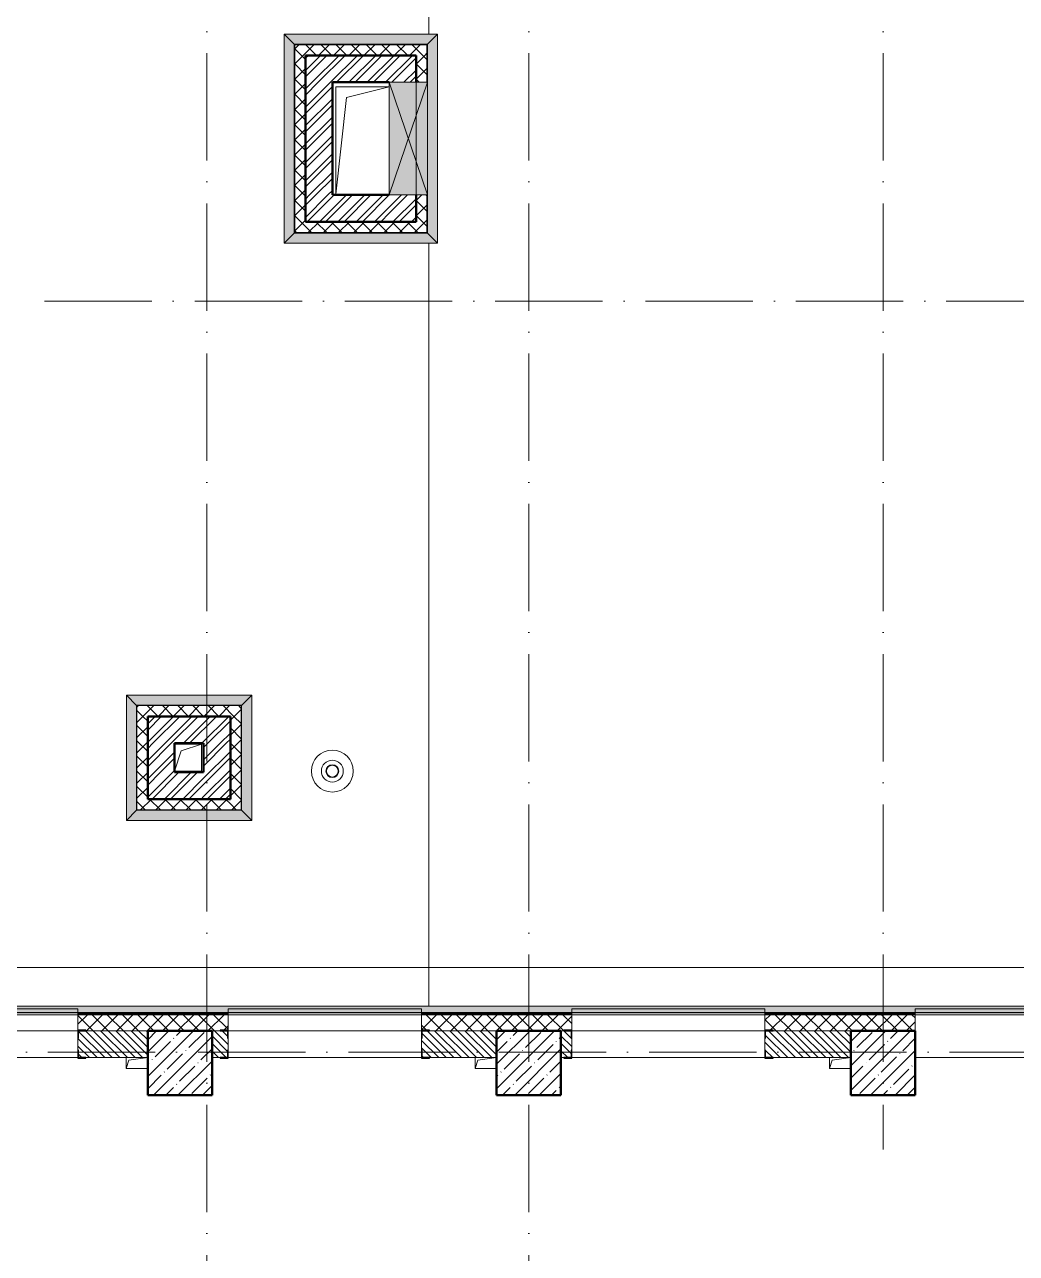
# Model space of a CAD drawing. Header units: millimetres. Extents: x -537608 to 253996, y -217170 to 186033.
# Drawn here: x -150395 to -141155, y 20330 to 31782 of the extents above; entities that cross this region are included whole.
import ezdxf

# ---------------------------------------------------------------- set-up
doc = ezdxf.new("R2010")
doc.units = ezdxf.units.MM
doc.linetypes.add('50_200_ШТРИХ_1Т_ш5_п1_п1_', pattern=[1400, 1000, -200, 0, -200])
for name, color, linetype, lineweight in [('A-DETL-GENF-OTLN', 7, 'Continuous', 9), ('A-FLOR-____-OTLN', 7, 'Continuous', 9), ('A-GENM-____-MCUT', 7, 'Continuous', 25), ('A-GENM-____-OTLN', 7, 'Continuous', 9), ('A-GENM-____-OTLN-1', 7, 'Continuous', 25), ('A-GLAZ-____-OTLN', 7, 'Continuous', 9), ('A-ROOF-____-OTLN', 7, 'Continuous', 9), ('A-WALL-____-MCUT', 7, 'Continuous', 13), ('A-WALL-____-MCUT-1', 7, 'Continuous', 9), ('A-WALL-____-MCUT-2', 7, 'Continuous', 50), ('A-WALL-____-OTLN', 7, 'Continuous', 9), ('A-WALL-____-PATT-1', 7, 'Continuous', 9), ('A-WALL-FNSH-MCUT-1', 7, 'Continuous', 9), ('S-COLS-____-MCUT', 7, 'Continuous', 50), ('S-COLS-____-OTLN', 7, 'Continuous', 9), ('S-GRID-____-OTLN-1', 7, '50_200_ШТРИХ_1Т_ш5_п1_п1_', 9)]:
    doc.layers.add(name, color=color, linetype=linetype, lineweight=lineweight)
doc.layers.add('A-GLAZ-____-OTLN-1', color=7, linetype='Continuous', lineweight=9, true_color=0xc0c0c0)
doc.layers.add('G-____-____-SYMB-1', color=9, linetype='Continuous', lineweight=9, true_color=0x808080)
pattern_1 = [(45, (-184647.67, -45376.49), (-70.71068, 70.71068), []), (135, (-184647.67, -45376.49), (-70.71068, -70.71068), [])]
pattern_2 = [(135, (-184647.673, -45376.493), (-35.35534, -35.35534), [])]
pattern_3 = [(45, (-184647.67, -45376.49), (-85.53659, 85.53659), []), (45, (-184590.65, -45376.49), (-85.53659, 85.53659), [])]

# ---------------------------------------------------------------- blocks, each defined once
blk = doc.blocks.new('BSC_Колонна _Прямоугольная - 600х600-V73-АР1_План отверстий 2 этажа в осях 1-64_Ю-ЯЯ')
at = {"layer": 'S-COLS-____-OTLN'}
h = blk.add_hatch(dxfattribs=at)
h.set_pattern_fill('FP_85', color=256, style=0, pattern_type=2)
h.set_pattern_definition([(45, (-35700, -67481.04), (-114.04925, 114.04925), []), (45, (-35585.95, -67481.04), (-114.04925, 114.04925), [201.613, -40.323, 3.353, -36.97])])
h.paths.add_polyline_path([(-300, -300), (300, -300), (300, 300), (-300, 300)], flags=0)
at = {"layer": 'S-COLS-____-MCUT'}
for p, q in [((300, 300), (-300, 300)), ((-300, 300), (-300, -300)), ((300, -300), (300, 300)), ((-300, -300), (300, -300))]:
    blk.add_line(p, q, dxfattribs=at)
blk = doc.blocks.new('BSC_Колонна _Прямоугольная - 600х600-V77-АР1_План отверстий 2 этажа в осях 1-64_Ю-ЯЯ')
at = {"layer": 'S-COLS-____-OTLN'}
h = blk.add_hatch(dxfattribs=at)
h.set_pattern_fill('FP_89', color=256, style=0, pattern_type=2)
h.set_pattern_definition([(45, (-38950, -67481.04), (-114.04925, 114.04925), []), (45, (-38835.95, -67481.04), (-114.04925, 114.04925), [201.613, -40.323, 3.353, -36.97])])
h.paths.add_polyline_path([(-300, -300), (300, -300), (300, 300), (-300, 300), (-300, 237)], flags=0)
at = {"layer": 'S-COLS-____-MCUT'}
for p, q in [((300, 300), (-300, 300)), ((-300, 300), (-300, -300)), ((300, -300), (300, 300)), ((-300, -300), (300, -300))]:
    blk.add_line(p, q, dxfattribs=at)
blk = doc.blocks.new('BSC_Колонна _Прямоугольная - 600х600-V85-АР1_План отверстий 2 этажа в осях 1-64_Ю-ЯЯ')
at = {"layer": 'S-COLS-____-OTLN'}
h = blk.add_hatch(dxfattribs=at)
h.set_pattern_fill('FP_98', color=256, style=0, pattern_type=2)
h.set_pattern_definition([(45, (-42250, -67481.04), (-114.04925, 114.04925), []), (45, (-42135.95, -67481.04), (-114.04925, 114.04925), [201.613, -40.323, 3.353, -36.97])])
h.paths.add_polyline_path([(-300, -300), (300, -300), (300, 300), (-300, 300)], flags=0)
at = {"layer": 'S-COLS-____-MCUT'}
for p, q in [((300, 300), (-300, 300)), ((-300, 300), (-300, -300)), ((300, -300), (300, 300)), ((-300, -300), (300, -300))]:
    blk.add_line(p, q, dxfattribs=at)
blk = doc.blocks.new('Фахверк_СКБ_Уголок - 250_1500-27508739-АР1_План отверстий 2 этажа в осях 1-64_Ю-ЯЯ')
at = {"layer": 'A-GENM-____-MCUT'}
for p, q in [((125, 181), (50, 181)), ((50, 181), (50, 175)), ((50, 175), (119, 175)), ((119, 175), (119, 106)), ((125, 106), (125, 181)), ((119, 106), (125, 106)), ((119, -75), (50, -75)), ((50, -75), (50, -81)), ((50, -81), (125, -81)), ((125, -6), (119, -6)), ((119, -6), (119, -75)), ((125, -81), (125, -6))]:
    blk.add_line(p, q, dxfattribs=at)
blk = doc.blocks.new('Фахверк_СКБ_Уголок - 250_1500_1-27508816-АР1_План отверстий 2 этажа в осях 1-64_Ю-ЯЯ')
at = {"layer": 'A-GENM-____-MCUT'}
for p, q in [((200, 181), (125, 181)), ((125, 181), (125, 106)), ((131, 106), (131, 175)), ((131, 175), (200, 175)), ((200, 175), (200, 181)), ((125, 106), (131, 106)), ((131, -6), (125, -6)), ((125, -6), (125, -81)), ((125, -81), (200, -81)), ((131, -75), (131, -6)), ((200, -75), (131, -75)), ((200, -81), (200, -75))]:
    blk.add_line(p, q, dxfattribs=at)
blk = doc.blocks.new('Отлив_СКБ - Отлив витража_СФТК-31884011-АР1_План отверстий 2 этажа в осях 1-64_Ю-ЯЯ')
at = {"layer": 'A-GLAZ-____-OTLN-1'}
for points in [[(1800, 2), (1800, 37), (0, 37), (0, 2), (1715, 2)], [(1715, 0), (1800, 0), (1800, 2), (0, 2), (0, 0)]]:
    blk.add_hatch(color=256, dxfattribs=at).paths.add_polyline_path(points, flags=0)
at = {"layer": 'A-GLAZ-____-OTLN'}
for p, q in [((0, 3), (0, 37)), ((1800, 37), (0, 37)), ((0, 2), (1800, 2)), ((1800, 37), (1800, 3)), ((1800, 0), (0, 0))]:
    blk.add_line(p, q, dxfattribs=at)
blk = doc.blocks.new('Кровельный аэратор - 143_Кровельный аэратор-15605992-АР1_План отверстий 2 этажа в осях 1-64_Ю-ЯЯ')
at = {"layer": 'A-GENM-____-OTLN'}
for radius, start, end in [(195, 360, 180), (195, 180, 360), (102, 360, 180), (102, 180, 360), (60, 360, 180), (60, 180, 360), (55, 360, 180), (55, 180, 360)]:
    blk.add_arc((0, 0), radius, start, end, dxfattribs=at)
blk = doc.blocks.new('AR_Отверстие прямоугольное _в плите_ - AR_Отверстие прямоугольное _в плите_-V173-АР1_План отверстий 2 этажа в осях 1-64_Ю-ЯЯ')
at = {"layer": 'A-GENM-____-OTLN'}
for p, q in [((-100, 50), (-100, -50)), ((-100, -50), (-75, 25)), ((-75, 25), (100, 50)), ((-100, -50), (100, -50))]:
    blk.add_line(p, q, dxfattribs=at)
blk = doc.blocks.new('AR_Отверстие прямоугольное _в плите_ - AR_Отверстие прямоугольное _в плите_-30458064-АР1_План отверстий 2 этажа в осях 1-64_Ю-ЯЯ')
at = {"layer": 'A-GENM-____-OTLN'}
for p, q in [((125, 125), (-125, 125)), ((-63, 63), (125, 125)), ((125, -125), (125, 125)), ((-125, -125), (-63, 63)), ((-125, -125), (125, -125))]:
    blk.add_line(p, q, dxfattribs=at)
blk = doc.blocks.new('AR_Отверстие прямоугольное _в плите_ - AR_Отверстие прямоугольное _в плите_-30552728-АР1_План отверстий 2 этажа в осях 1-64_Ю-ЯЯ')
at = {"layer": 'A-GENM-____-OTLN'}
for p, q in [((249, 500), (-250, 500)), ((-250, 500), (-250, -500)), ((-150, 400), (249, 500)), ((-250, -500), (-150, 400)), ((-250, -500), (249, -500))]:
    blk.add_line(p, q, dxfattribs=at)
blk = doc.blocks.new('AR_Отверстие прямоугольное _в стене__БезПР - AR_Отверстие прямоугольное _в стене__БезПР-31948034-АР1_План отверстий 2 этажа в осях 1-64_Ю-ЯЯ')
at = {"layer": 'A-GLAZ-____-OTLN'}
blk.add_hatch(color=256, dxfattribs=at).paths.add_polyline_path([(525, 230), (-525, 230), (-525, -125), (525, -125), (525, 211)], flags=0)
at = {"layer": 'A-DETL-GENF-OTLN'}
for p, q in [((-525, -125), (-525, 230)), ((-525, 230), (525, 230)), ((525, 230), (-525, -125)), ((-525, 230), (525, -125)), ((525, 230), (-525, 230)), ((-525, 230), (-525, -125)), ((525, 230), (525, -125)), ((525, -125), (525, 230)), ((525, -125), (-525, -125)), ((-525, -125), (525, -125))]:
    blk.add_line(p, q, dxfattribs=at)
at = {"layer": 'A-GLAZ-____-OTLN'}
blk.add_line((525, 125), (-525, 125), dxfattribs=at)
blk = doc.blocks.new('Отлив_СКБ1 - Отлив_Шахты-32497870-АР1_План отверстий 2 этажа в осях 1-64_Ю-ЯЯ')
at = {"layer": 'A-GLAZ-____-OTLN-1'}
blk.add_hatch(color=256, dxfattribs=at).paths.add_polyline_path([(969, -199), (873, -103), (873, -105), (-103, -105), (-103, -103), (-199, -199), (875, -199)], flags=0)
at = {"layer": 'A-GLAZ-____-OTLN'}
for p, q in [((-199, -199), (-103, -103)), ((873, -103), (969, -199)), ((-199, -199), (969, -199))]:
    blk.add_line(p, q, dxfattribs=at)
blk = doc.blocks.new('Отлив_СКБ1 - Отлив_Шахты-30185863-АР1_План отверстий 2 этажа в осях 1-64_Ю-ЯЯ')
at = {"layer": 'A-GLAZ-____-OTLN-1'}
blk.add_hatch(color=256, dxfattribs=at).paths.add_polyline_path([(1229, -199), (1133, -103), (1133, -105), (-103, -105), (-103, -103), (-199, -199), (1135, -199)], flags=0)
at = {"layer": 'A-GLAZ-____-OTLN'}
for p, q in [((-199, -199), (-103, -103)), ((1133, -103), (1229, -199)), ((-199, -199), (1229, -199))]:
    blk.add_line(p, q, dxfattribs=at)
blk = doc.blocks.new('Отлив_СКБ1 - Отлив_Шахты-32493152-АР1_План отверстий 2 этажа в осях 1-64_Ю-ЯЯ')
at = {"layer": 'A-GLAZ-____-OTLN-1'}
blk.add_hatch(color=256, dxfattribs=at).paths.add_polyline_path([(-199, -199), (1749, -199), (1653, -103), (1653, -105), (-103, -105), (-103, -103), (-105, -105)], flags=0)
at = {"layer": 'A-GLAZ-____-OTLN'}
for p, q in [((-199, -199), (-103, -103)), ((1653, -103), (1749, -199)), ((-199, -199), (1749, -199))]:
    blk.add_line(p, q, dxfattribs=at)
blk = doc.blocks.new('Отлив_СКБ1 - Отлив_Фасады на кровле-32719942-АР1_План отверстий 2 этажа в осях 1-64_Ю-ЯЯ')
at = {"layer": 'A-GLAZ-____-OTLN-1'}
blk.add_hatch(color=256, dxfattribs=at).paths.add_polyline_path([(18850, 170), (18850, 204), (20650, 204), (20650, 170), (21320, 170), (21320, 228), (228, 228), (170, 170), (2850, 170), (2850, 204), (4650, 204), (4650, 170), (6050, 170), (6050, 204), (7850, 204), (7850, 170), (9250, 170), (9250, 204), (11050, 204), (11050, 170), (12450, 170), (12450, 204), (14250, 204), (14250, 170), (15650, 170), (15650, 204), (17450, 204), (17450, 170), (18705, 170)], flags=0)
at = {"layer": 'A-GLAZ-____-OTLN'}
blk.add_line((21320, 228), (228, 228), dxfattribs=at)

msp = doc.modelspace()

# ---------------------------------------------------------------- hatches: boundary and pattern name
at = {"layer": 'A-WALL-____-PATT-1'}
h = msp.add_hatch(dxfattribs=at)
h.set_pattern_fill('FP_1', color=256, style=0, pattern_type=2)
h.set_pattern_definition(pattern_1)
h.paths.add_polyline_path([(-147545.3396, 31494.5485), (-146647.6725, 31494.5485), (-146647.6725, 31594.5485), (-147877.6725, 31594.5485), (-147877.6725, 31494.5485), (-147777.6725, 31494.5485)], flags=0)
h = msp.add_hatch(dxfattribs=at)
h.set_pattern_fill('FP_1', color=256, style=0, pattern_type=2)
h.set_pattern_definition(pattern_1)
h.paths.add_polyline_path([(-147877.6725, 29944.5485), (-147777.6725, 29944.5485), (-147777.6725, 31494.5485), (-147877.6725, 31494.5485), (-147877.6725, 30010.2373)], flags=0)
h = msp.add_hatch(dxfattribs=at)
h.set_pattern_fill('FP_3', color=256, style=0, pattern_type=2)
h.set_pattern_definition(pattern_3)
h.paths.add_polyline_path([(-147527.6725, 31244.5485), (-146747.6725, 31244.5485), (-146747.6725, 31494.5485), (-147777.6725, 31494.5485), (-147777.6725, 31244.5485), (-147545.3396, 31244.5485)], flags=0)
h = msp.add_hatch(dxfattribs=at)
h.set_pattern_fill('FP_1', color=256, style=0, pattern_type=2)
h.set_pattern_definition(pattern_1)
h.paths.add_polyline_path([(-146647.6725, 29844.5485), (-146647.6725, 30194.5485), (-146747.6725, 30194.5485), (-146747.6725, 29844.5485), (-146661.5893, 29844.5485)], flags=0)
h.paths.add_polyline_path([(-146747.6725, 31244.5485), (-146647.6725, 31244.5485), (-146647.6725, 31494.5485), (-146747.6725, 31494.5485)], flags=0)
h = msp.add_hatch(dxfattribs=at)
h.set_pattern_fill('FP_3', color=256, style=0, pattern_type=2)
h.set_pattern_definition(pattern_3)
h.paths.add_polyline_path([(-147545.3396, 30194.5485), (-147527.6725, 30194.5485), (-147527.6725, 31244.5485), (-147777.6725, 31244.5485), (-147777.6725, 30194.5485)], flags=0)
h = msp.add_hatch(dxfattribs=at)
h.set_pattern_fill('FP_3', color=256, style=0, pattern_type=2)
h.set_pattern_definition(pattern_3)
h.paths.add_polyline_path([(-147545.3396, 29944.5485), (-146997.6725, 29944.5485), (-146997.6725, 30194.5485), (-147777.6725, 30194.5485), (-147777.6725, 29944.5485)], flags=0)
h = msp.add_hatch(dxfattribs=at)
h.set_pattern_fill('FP_3', color=256, style=0, pattern_type=2)
h.set_pattern_definition(pattern_3)
h.paths.add_polyline_path([(-146747.6725, 29944.5485), (-146747.6725, 30194.5485), (-146997.6725, 30194.5485), (-146997.6725, 29944.5485)], flags=0)
h = msp.add_hatch(dxfattribs=at)
h.set_pattern_fill('FP_1', color=256, style=0, pattern_type=2)
h.set_pattern_definition(pattern_1)
h.paths.add_polyline_path([(-146747.6725, 29844.5485), (-146747.6725, 29944.5485), (-147877.6725, 29944.5485), (-147877.6725, 29844.5485), (-147103.4644, 29844.5485)], flags=0)
h = msp.add_hatch(dxfattribs=at)
h.set_pattern_fill('FP_1', color=256, style=0, pattern_type=2)
h.set_pattern_definition(pattern_1)
h.paths.add_polyline_path([(-148377.6725, 25334.5485), (-148377.6725, 25434.5485), (-149347.6725, 25434.5485), (-149347.6725, 25334.5485), (-148429.09, 25334.5485)], flags=0)
h = msp.add_hatch(dxfattribs=at)
h.set_pattern_fill('FP_1', color=256, style=0, pattern_type=2)
h.set_pattern_definition(pattern_1)
h.paths.add_polyline_path([(-149247.6725, 24564.5485), (-149247.6725, 25334.5485), (-149347.6725, 25334.5485), (-149347.6725, 24564.5485), (-149312.8403, 24564.5485)], flags=0)
h = msp.add_hatch(dxfattribs=at)
h.set_pattern_fill('FP_3', color=256, style=0, pattern_type=2)
h.set_pattern_definition(pattern_3)
h.paths.add_polyline_path([(-148997.6725, 25084.5485), (-148477.6725, 25084.5485), (-148477.6725, 25334.5485), (-149247.6725, 25334.5485), (-149247.6725, 25084.5485)], flags=0)
h = msp.add_hatch(dxfattribs=at)
h.set_pattern_fill('FP_1', color=256, style=0, pattern_type=2)
h.set_pattern_definition(pattern_1)
h.paths.add_polyline_path([(-148377.6725, 24464.5485), (-148377.6725, 25334.5485), (-148477.6725, 25334.5485), (-148477.6725, 24464.5485), (-148429.09, 24464.5485)], flags=0)
h = msp.add_hatch(dxfattribs=at)
h.set_pattern_fill('FP_3', color=256, style=0, pattern_type=2)
h.set_pattern_definition(pattern_3)
h.paths.add_polyline_path([(-148997.6725, 24814.5485), (-148997.6725, 25084.5485), (-149247.6725, 25084.5485), (-149247.6725, 24814.5485)], flags=0)
h = msp.add_hatch(dxfattribs=at)
h.set_pattern_fill('FP_3', color=256, style=0, pattern_type=2)
h.set_pattern_definition(pattern_3)
h.paths.add_polyline_path([(-148477.6725, 24564.5485), (-148477.6725, 25084.5485), (-148727.6725, 25084.5485), (-148727.6725, 24564.5485)], flags=0)
h = msp.add_hatch(dxfattribs=at)
h.set_pattern_fill('FP_3', color=256, style=0, pattern_type=2)
h.set_pattern_definition(pattern_3)
h.paths.add_polyline_path([(-149247.6725, 24564.5485), (-148727.6725, 24564.5485), (-148727.6725, 24814.5485), (-149247.6725, 24814.5485), (-149247.6725, 24763.3972)], flags=0)
h = msp.add_hatch(dxfattribs=at)
h.set_pattern_fill('FP_1', color=256, style=0, pattern_type=2)
h.set_pattern_definition(pattern_1)
h.paths.add_polyline_path([(-149312.8403, 24464.5485), (-148477.6725, 24464.5485), (-148477.6725, 24564.5485), (-149347.6725, 24564.5485), (-149347.6725, 24464.5485)], flags=0)
h = msp.add_hatch(dxfattribs=at)
h.set_pattern_fill('FP_1', color=256, style=0, pattern_type=2)
h.set_pattern_definition(pattern_1)
h.paths.add_polyline_path([(-139447.6725, 22404.5485), (-139432.6725, 22404.5485), (-139432.6725, 22554.5485), (-140297.6725, 22554.5485), (-140297.6725, 22404.5485), (-139591.5866, 22404.5485)], flags=0)
h.paths.add_polyline_path([(-143126.5879, 22404.5485), (-142097.6725, 22404.5485), (-142097.6725, 22554.5485), (-143497.6725, 22554.5485), (-143497.6725, 22410.5485), (-143422.6725, 22410.5485), (-143422.6725, 22404.5485)], flags=0)
h.paths.add_polyline_path([(-145397.6725, 22404.5485), (-145372.6725, 22404.5485), (-145372.6725, 22410.5485), (-145297.6725, 22410.5485), (-145297.6725, 22554.5485), (-146697.6725, 22554.5485), (-146697.6725, 22410.5485), (-146622.6725, 22410.5485), (-146622.6725, 22404.5485), (-145777.8389, 22404.5485)], flags=0)
h.paths.add_polyline_path([(-149312.8403, 22404.5485), (-148572.6725, 22404.5485), (-148572.6725, 22410.5485), (-148497.6725, 22410.5485), (-148497.6725, 22554.5485), (-149897.6725, 22554.5485), (-149897.6725, 22410.5485), (-149822.6725, 22410.5485), (-149822.6725, 22404.5485)], flags=0)
h.paths.add_polyline_path([(-151772.6725, 22404.5485), (-151772.6725, 22410.5485), (-151697.6725, 22410.5485), (-151697.6725, 22554.5485), (-153097.6725, 22554.5485), (-153097.6725, 22410.5485), (-153022.6725, 22410.5485), (-153022.6725, 22404.5485), (-151964.0913, 22404.5485)], flags=0)
h.paths.add_polyline_path([(-154972.6725, 22404.5485), (-154972.6725, 22410.5485), (-154897.6725, 22410.5485), (-154897.6725, 22554.5485), (-156297.6725, 22554.5485), (-156297.6725, 22410.5485), (-156222.6725, 22410.5485), (-156222.6725, 22404.5485), (-155397.6725, 22404.5485)], flags=0)
h.paths.add_polyline_path([(-158172.6725, 22404.5485), (-158172.6725, 22410.5485), (-158097.6725, 22410.5485), (-158097.6725, 22554.5485), (-160947.6725, 22554.5485), (-160947.6725, 22404.5485), (-159917.8443, 22404.5485)], flags=0)
h = msp.add_hatch(dxfattribs=at)
h.set_pattern_fill('FP_6', color=256, style=0, pattern_type=2)
h.set_pattern_definition(pattern_2)
h.paths.add_polyline_path([(-149312.8403, 22154.5485), (-149247.6725, 22154.5485), (-149247.6725, 22404.5485), (-149891.6725, 22404.5485), (-149891.6725, 22335.5485), (-149897.6725, 22335.5485), (-149897.6725, 22223.5485), (-149891.6725, 22223.5485), (-149891.6725, 22154.5485), (-149822.6725, 22154.5485)], flags=0)
h.paths.add_polyline_path([(-151964.0913, 22154.5485), (-151703.6725, 22154.5485), (-151703.6725, 22223.5485), (-151697.6725, 22223.5485), (-151697.6725, 22335.5485), (-151703.6725, 22335.5485), (-151703.6725, 22404.5485), (-152247.6725, 22404.5485), (-152247.6725, 22154.5485)], flags=0)
h = msp.add_hatch(dxfattribs=at)
h.set_pattern_fill('FP_6', color=256, style=0, pattern_type=2)
h.set_pattern_definition(pattern_2)
h.paths.add_polyline_path([(-146661.5893, 22154.5485), (-145997.6725, 22154.5485), (-145997.6725, 22404.5485), (-146691.6725, 22404.5485), (-146691.6725, 22335.5485), (-146697.6725, 22335.5485), (-146697.6725, 22223.5485), (-146691.6725, 22223.5485), (-146691.6725, 22154.5485)], flags=0)
h.paths.add_polyline_path([(-148503.6725, 22154.5485), (-148503.6725, 22223.5485), (-148497.6725, 22223.5485), (-148497.6725, 22335.5485), (-148503.6725, 22335.5485), (-148503.6725, 22404.5485), (-148647.6725, 22404.5485), (-148647.6725, 22154.5485), (-148572.6725, 22154.5485)], flags=0)
h = msp.add_hatch(dxfattribs=at)
h.set_pattern_fill('FP_6', color=256, style=0, pattern_type=2)
h.set_pattern_definition(pattern_2)
h.paths.add_polyline_path([(-143491.6725, 22154.5485), (-142697.6725, 22154.5485), (-142697.6725, 22404.5485), (-143491.6725, 22404.5485), (-143491.6725, 22335.5485), (-143497.6725, 22335.5485), (-143497.6725, 22223.5485), (-143491.6725, 22223.5485), (-143491.6725, 22156.4235)], flags=0)
h.paths.add_polyline_path([(-145372.6725, 22154.5485), (-145303.6725, 22154.5485), (-145303.6725, 22223.5485), (-145297.6725, 22223.5485), (-145297.6725, 22335.5485), (-145303.6725, 22335.5485), (-145303.6725, 22404.5485), (-145397.6725, 22404.5485), (-145397.6725, 22154.5485)], flags=0)

# ---------------------------------------------------------------- linework, layer by layer
at = {"layer": 'A-FLOR-____-OTLN'}
for p, q in [((-147496.3972, 31202.767), (-146997.6725, 31202.767)), ((-147496.3972, 30202.767), (-147496.3972, 31202.767)), ((-146997.6725, 30202.767), (-147496.3972, 30202.767)), ((-148997.6725, 25074.5485), (-148747.6725, 25074.5485)), ((-148747.6725, 25074.5485), (-148747.6725, 24824.5485)), ((-148747.6725, 24824.5485), (-148997.6725, 24824.5485))]:
    msp.add_line(p, q, dxfattribs=at)
at = {"layer": 'A-ROOF-____-OTLN'}
for p, q in [((-146627.6725, 31693.5485), (-146627.6725, 36658.4127)), ((-146627.6725, 22632.5485), (-146627.6725, 29745.5485))]:
    msp.add_line(p, q, dxfattribs=at)
at = {"layer": 'A-WALL-____-MCUT'}
for p, q in [((-149897.6725, 22335.5485), (-149897.6725, 22223.5485)), ((-149822.6725, 22404.5485), (-149247.6725, 22404.5485)), ((-148647.6725, 22404.5485), (-148572.6725, 22404.5485)), ((-148497.6725, 22223.5485), (-148497.6725, 22335.5485)), ((-146697.6725, 22335.5485), (-146697.6725, 22223.5485)), ((-146622.6725, 22404.5485), (-145997.6725, 22404.5485)), ((-145397.6725, 22404.5485), (-145372.6725, 22404.5485)), ((-145297.6725, 22223.5485), (-145297.6725, 22335.5485)), ((-143497.6725, 22335.5485), (-143497.6725, 22223.5485)), ((-143422.6725, 22404.5485), (-142697.6725, 22404.5485)), ((-149822.6725, 22154.5485), (-149247.6725, 22154.5485)), ((-148647.6725, 22154.5485), (-148572.6725, 22154.5485)), ((-146622.6725, 22154.5485), (-145997.6725, 22154.5485)), ((-145397.6725, 22154.5485), (-145372.6725, 22154.5485)), ((-143422.6725, 22154.5485), (-142697.6725, 22154.5485))]:
    msp.add_line(p, q, dxfattribs=at)
at = {"layer": 'A-WALL-____-MCUT-1'}
for p, q in [((-147880.6725, 31599.5485), (-147882.6725, 31599.5485)), ((-147882.6725, 31599.5485), (-147882.6725, 31597.5485)), ((-146642.6725, 31597.5485), (-147882.6725, 31597.5485)), ((-147882.6725, 31594.5485), (-147880.6725, 31594.5485)), ((-147880.6725, 31599.5485), (-147880.6725, 29839.5485)), ((-146647.6725, 31594.5485), (-147877.6725, 31594.5485)), ((-147877.6725, 31594.5485), (-147877.6725, 29844.5485)), ((-146647.6725, 31244.5485), (-146647.6725, 31594.5485)), ((-146642.6725, 31599.5485), (-146644.6725, 31599.5485)), ((-146644.6725, 31244.5485), (-146644.6725, 31599.5485)), ((-146642.6725, 31594.5485), (-146644.6725, 31594.5485)), ((-146642.6725, 31597.5485), (-146642.6725, 31599.5485)), ((-146647.6725, 29844.5485), (-146647.6725, 30194.5485)), ((-146644.6725, 29839.5485), (-146644.6725, 30194.5485)), ((-147880.6725, 29844.5485), (-147882.6725, 29844.5485)), ((-147882.6725, 29841.5485), (-146642.6725, 29841.5485)), ((-147882.6725, 29841.5485), (-147882.6725, 29839.5485)), ((-147882.6725, 29839.5485), (-147880.6725, 29839.5485)), ((-147877.6725, 29844.5485), (-146647.6725, 29844.5485)), ((-146647.6725, 29841.5485), (-146647.6725, 29839.5485)), ((-146644.6725, 29839.5485), (-146642.6725, 29839.5485)), ((-146642.6725, 29839.5485), (-146642.6725, 29841.5485)), ((-149350.6725, 25439.5485), (-149352.6725, 25439.5485)), ((-149352.6725, 25439.5485), (-149352.6725, 25437.5485)), ((-148372.6725, 25437.5485), (-149352.6725, 25437.5485)), ((-149352.6725, 25434.5485), (-149350.6725, 25434.5485)), ((-149350.6725, 25439.5485), (-149350.6725, 24459.5485)), ((-148377.6725, 25434.5485), (-149347.6725, 25434.5485)), ((-149347.6725, 25434.5485), (-149347.6725, 24464.5485)), ((-148377.6725, 24464.5485), (-148377.6725, 25434.5485)), ((-148372.6725, 25439.5485), (-148374.6725, 25439.5485)), ((-148374.6725, 24459.5485), (-148374.6725, 25439.5485)), ((-148374.6725, 25434.5485), (-148372.6725, 25434.5485)), ((-148372.6725, 25437.5485), (-148372.6725, 25439.5485)), ((-149350.6725, 24464.5485), (-149352.6725, 24464.5485)), ((-149352.6725, 24461.5485), (-148372.6725, 24461.5485)), ((-149352.6725, 24461.5485), (-149352.6725, 24459.5485)), ((-149352.6725, 24459.5485), (-149350.6725, 24459.5485)), ((-149347.6725, 24464.5485), (-148377.6725, 24464.5485)), ((-148377.6725, 24461.5485), (-148377.6725, 24459.5485)), ((-148374.6725, 24459.5485), (-148372.6725, 24459.5485)), ((-148372.6725, 24459.5485), (-148372.6725, 24461.5485)), ((-148497.6725, 22566.5485), (-149897.6725, 22566.5485)), ((-145297.6725, 22566.5485), (-146697.6725, 22566.5485)), ((-142097.6725, 22566.5485), (-143497.6725, 22566.5485)), ((-148497.6725, 22560.5485), (-149897.6725, 22560.5485)), ((-148497.6725, 22554.5485), (-149897.6725, 22554.5485)), ((-149897.6725, 22554.5485), (-149897.6725, 22410.5485)), ((-148497.6725, 22410.5485), (-148497.6725, 22554.5485)), ((-145297.6725, 22560.5485), (-146697.6725, 22560.5485)), ((-146697.6725, 22554.5485), (-146697.6725, 22554.5485)), ((-146697.6725, 22554.5485), (-146697.6725, 22410.5485)), ((-145297.6725, 22410.5485), (-145297.6725, 22554.5485)), ((-142097.6725, 22560.5485), (-143497.6725, 22560.5485)), ((-143497.6725, 22554.5485), (-143497.6725, 22554.5485)), ((-143497.6725, 22554.5485), (-143497.6725, 22410.5485)), ((-142097.6725, 22404.5485), (-142097.6725, 22554.5485))]:
    msp.add_line(p, q, dxfattribs=at)
at = {"layer": 'A-WALL-____-MCUT-2'}
for p, q in [((-146747.6725, 31494.5485), (-147777.6725, 31494.5485)), ((-147777.6725, 31494.5485), (-147777.6725, 29944.5485)), ((-146747.6725, 31244.5485), (-146747.6725, 31494.5485)), ((-147527.6725, 31244.5485), (-146997.6725, 31244.5485)), ((-147527.6725, 30194.5485), (-147527.6725, 31244.5485)), ((-146997.6725, 30194.5485), (-147527.6725, 30194.5485)), ((-146747.6725, 29944.5485), (-146747.6725, 30194.5485)), ((-147777.6725, 29944.5485), (-146747.6725, 29944.5485)), ((-148477.6725, 25334.5485), (-149247.6725, 25334.5485)), ((-149247.6725, 25334.5485), (-149247.6725, 24564.5485)), ((-148477.6725, 24564.5485), (-148477.6725, 25334.5485)), ((-148997.6725, 25084.5485), (-148727.6725, 25084.5485)), ((-148997.6725, 24814.5485), (-148997.6725, 25084.5485)), ((-148727.6725, 25084.5485), (-148727.6725, 24814.5485)), ((-148727.6725, 24814.5485), (-148997.6725, 24814.5485)), ((-149247.6725, 24564.5485), (-148477.6725, 24564.5485))]:
    msp.add_line(p, q, dxfattribs=at)
at = {"layer": 'A-WALL-____-OTLN'}
for p, q in [((-151697.6725, 22554.5485), (-149897.6725, 22554.5485)), ((-148497.6725, 22554.5485), (-146697.6725, 22554.5485)), ((-145297.6725, 22554.5485), (-143497.6725, 22554.5485)), ((-142097.6725, 22554.5485), (-140297.6725, 22554.5485)), ((-149897.6725, 22404.5485), (-151697.6725, 22404.5485)), ((-146697.6725, 22404.5485), (-148497.6725, 22404.5485)), ((-143497.6725, 22404.5485), (-145297.6725, 22404.5485)), ((-149897.6725, 22154.5485), (-151697.6725, 22154.5485)), ((-146697.6725, 22154.5485), (-148497.6725, 22154.5485)), ((-143497.6725, 22154.5485), (-145297.6725, 22154.5485)), ((-140297.6725, 22154.5485), (-142097.6725, 22154.5485))]:
    msp.add_line(p, q, dxfattribs=at)
at = {"layer": 'A-WALL-FNSH-MCUT-1'}
for p, q in [((-147882.6725, 31597.5485), (-147882.6725, 29841.5485)), ((-146644.6725, 31599.5485), (-147880.6725, 31599.5485)), ((-146642.6725, 31244.5485), (-146642.6725, 31597.5485)), ((-146642.6725, 29841.5485), (-146642.6725, 30194.5485)), ((-147777.6725, 29944.5485), (-147777.6725, 29944.5485)), ((-147880.6725, 29839.5485), (-146644.6725, 29839.5485)), ((-149352.6725, 25437.5485), (-149352.6725, 24461.5485)), ((-148374.6725, 25439.5485), (-149350.6725, 25439.5485)), ((-148372.6725, 24461.5485), (-148372.6725, 25437.5485)), ((-149350.6725, 24459.5485), (-148374.6725, 24459.5485)), ((-148497.6725, 22574.5485), (-149897.6725, 22574.5485)), ((-149897.6725, 22574.5485), (-149897.6725, 22554.5485)), ((-148497.6725, 22554.5485), (-148497.6725, 22574.5485)), ((-145297.6725, 22574.5485), (-146697.6725, 22574.5485)), ((-146697.6725, 22574.5485), (-146697.6725, 22554.5485)), ((-145297.6725, 22554.5485), (-145297.6725, 22574.5485)), ((-142097.6725, 22574.5485), (-143497.6725, 22574.5485)), ((-143497.6725, 22574.5485), (-143497.6725, 22554.5485)), ((-142097.6725, 22554.5485), (-142097.6725, 22574.5485)), ((-146697.6725, 22554.5485), (-145297.6725, 22554.5485)), ((-143497.6725, 22554.5485), (-142097.6725, 22554.5485))]:
    msp.add_line(p, q, dxfattribs=at)
at = {"layer": 'G-____-____-SYMB-1'}
msp.add_line((-189458.2089, 22994.5485), (-79977.4815, 22994.5485), dxfattribs=at)
at = {"layer": 'S-GRID-____-OTLN-1'}
for p, q in [((-148697.6725, 45516.3579), (-148697.6725, 7515.0943)), ((-145697.6725, 45516.3579), (-145697.6725, 7515.0943)), ((-142397.6725, 45516.3579), (-142397.6725, 21298.9903)), ((-150210.2265, 29204.5485), (-80573.2659, 29204.5485)), ((-80573.2659, 22204.5485), (-189316.4427, 22204.5485))]:
    msp.add_line(p, q, dxfattribs=at)

# ---------------------------------------------------------------- block references
at = {"layer": 'A-GENM-____-OTLN'}
for name, p in [('AR_Отверстие прямоугольное _в плите_ - AR_Отверстие прямоугольное _в плите_-30552728-АР1_План отверстий 2 этажа в осях 1-64_Ю-ЯЯ', (-147246.3972, 30702.767)), ('AR_Отверстие прямоугольное _в плите_ - AR_Отверстие прямоугольное _в плите_-30458064-АР1_План отверстий 2 этажа в осях 1-64_Ю-ЯЯ', (-148872.6725, 24949.5485)), ('Кровельный аэратор - 143_Кровельный аэратор-15605992-АР1_План отверстий 2 этажа в осях 1-64_Ю-ЯЯ', (-147527.6725, 24824.5485)), ('AR_Отверстие прямоугольное _в плите_ - AR_Отверстие прямоугольное _в плите_-V173-АР1_План отверстий 2 этажа в осях 1-64_Ю-ЯЯ', (-149347.6725, 22104.5485)), ('AR_Отверстие прямоугольное _в плите_ - AR_Отверстие прямоугольное _в плите_-V173-АР1_План отверстий 2 этажа в осях 1-64_Ю-ЯЯ', (-146097.6725, 22104.5485)), ('AR_Отверстие прямоугольное _в плите_ - AR_Отверстие прямоугольное _в плите_-V173-АР1_План отверстий 2 этажа в осях 1-64_Ю-ЯЯ', (-142797.6725, 22104.5485))]:
    msp.add_blockref(name, p, dxfattribs=at)
at = {"layer": 'A-GENM-____-OTLN-1', "rotation": 180}
for name, p in [('Фахверк_СКБ_Уголок - 250_1500-27508739-АР1_План отверстий 2 этажа в осях 1-64_Ю-ЯЯ', (-149772.6725, 22329.5485)), ('Фахверк_СКБ_Уголок - 250_1500_1-27508816-АР1_План отверстий 2 этажа в осях 1-64_Ю-ЯЯ', (-148372.6725, 22329.5485)), ('Фахверк_СКБ_Уголок - 250_1500-27508739-АР1_План отверстий 2 этажа в осях 1-64_Ю-ЯЯ', (-146572.6725, 22329.5485)), ('Фахверк_СКБ_Уголок - 250_1500_1-27508816-АР1_План отверстий 2 этажа в осях 1-64_Ю-ЯЯ', (-145172.6725, 22329.5485)), ('Фахверк_СКБ_Уголок - 250_1500-27508739-АР1_План отверстий 2 этажа в осях 1-64_Ю-ЯЯ', (-143372.6725, 22329.5485))]:
    msp.add_blockref(name, p, dxfattribs=at)
at = {"layer": 'A-GLAZ-____-OTLN'}
for name, p, rotation in [('Отлив_СКБ1 - Отлив_Шахты-30185863-АР1_План отверстий 2 этажа в осях 1-64_Ю-ЯЯ', (-146747.6725, 31494.5485), 180), ('Отлив_СКБ1 - Отлив_Шахты-32493152-АР1_План отверстий 2 этажа в осях 1-64_Ю-ЯЯ', (-147777.6725, 31494.5485), 269.9999999999998), ('Отлив_СКБ1 - Отлив_Шахты-32493152-АР1_План отверстий 2 этажа в осях 1-64_Ю-ЯЯ', (-146747.6725, 29944.5485), 89.99999999999984), ('AR_Отверстие прямоугольное _в стене__БезПР - AR_Отверстие прямоугольное _в стене__БезПР-31948034-АР1_План отверстий 2 этажа в осях 1-64_Ю-ЯЯ', (-146872.6725, 30719.5485), 270), ('Отлив_СКБ1 - Отлив_Шахты-32497870-АР1_План отверстий 2 этажа в осях 1-64_Ю-ЯЯ', (-149247.6725, 25334.5485), 270), ('Отлив_СКБ1 - Отлив_Шахты-32497870-АР1_План отверстий 2 этажа в осях 1-64_Ю-ЯЯ', (-148477.6725, 25334.5485), 180), ('Отлив_СКБ1 - Отлив_Шахты-32497870-АР1_План отверстий 2 этажа в осях 1-64_Ю-ЯЯ', (-148477.6725, 24564.5485), 90)]:
    msp.add_blockref(name, p, dxfattribs=dict(at, rotation=rotation))
for name, p in [('Отлив_СКБ1 - Отлив_Шахты-30185863-АР1_План отверстий 2 этажа в осях 1-64_Ю-ЯЯ', (-147777.6725, 29944.5485)), ('Отлив_СКБ1 - Отлив_Шахты-32497870-АР1_План отверстий 2 этажа в осях 1-64_Ю-ЯЯ', (-149247.6725, 24564.5485)), ('Отлив_СКБ1 - Отлив_Фасады на кровле-32719942-АР1_План отверстий 2 этажа в осях 1-64_Ю-ЯЯ', (-160947.6725, 22404.5485)), ('Отлив_СКБ - Отлив витража_СФТК-31884011-АР1_План отверстий 2 этажа в осях 1-64_Ю-ЯЯ', (-151697.6725, 22571.5485)), ('Отлив_СКБ - Отлив витража_СФТК-31884011-АР1_План отверстий 2 этажа в осях 1-64_Ю-ЯЯ', (-148497.6725, 22571.5485)), ('Отлив_СКБ - Отлив витража_СФТК-31884011-АР1_План отверстий 2 этажа в осях 1-64_Ю-ЯЯ', (-145297.6725, 22571.5485)), ('Отлив_СКБ - Отлив витража_СФТК-31884011-АР1_План отверстий 2 этажа в осях 1-64_Ю-ЯЯ', (-142097.6725, 22571.5485))]:
    msp.add_blockref(name, p, dxfattribs=at)
at = {"layer": 'S-COLS-____-OTLN'}
for name, p in [('BSC_Колонна _Прямоугольная - 600х600-V73-АР1_План отверстий 2 этажа в осях 1-64_Ю-ЯЯ', (-148947.6725, 22104.5485)), ('BSC_Колонна _Прямоугольная - 600х600-V77-АР1_План отверстий 2 этажа в осях 1-64_Ю-ЯЯ', (-145697.6725, 22104.5485)), ('BSC_Колонна _Прямоугольная - 600х600-V85-АР1_План отверстий 2 этажа в осях 1-64_Ю-ЯЯ', (-142397.6725, 22104.5485))]:
    msp.add_blockref(name, p, dxfattribs=at)

doc.saveas('drawing.dxf')
